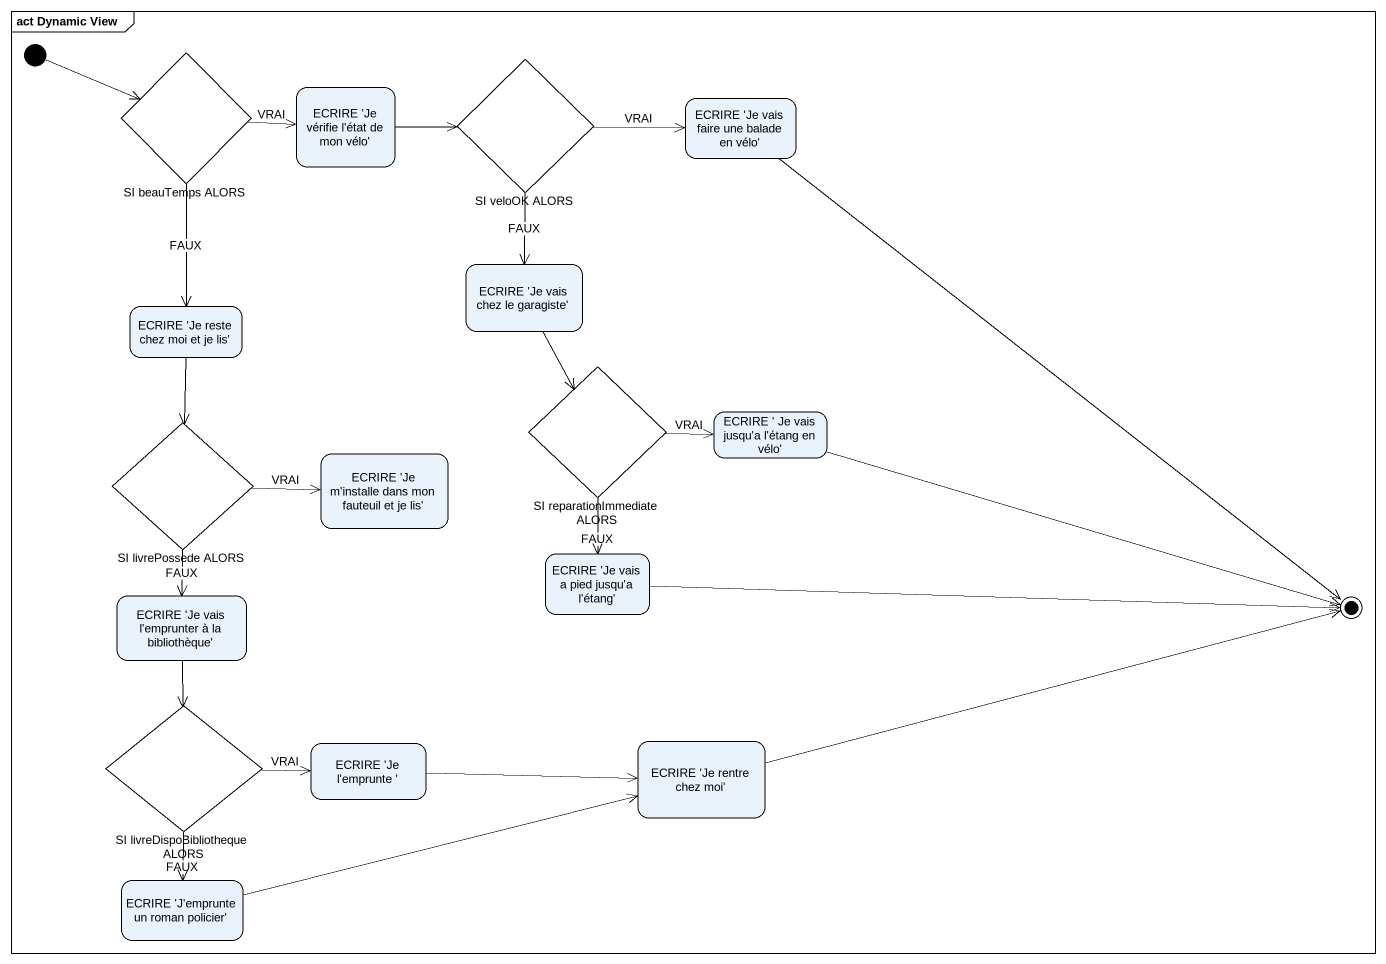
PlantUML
@startuml
mainframe act Dynamic View
hide empty description
state "SI beauTemps ALORS" as SI_beauTemps_ALORS <<choice>>
state "SI veloOK ALORS" as SI_veloOK_ALORS <<choice>>
state "ECRIRE 'Je vérifie l'état de mon vélo'" as ECRIRE_Je_vérifie_l_état_de
state "ECRIRE 'Je vais faire une balade en vélo'" as ECRIRE_Je_vais_faire_une
state "ECRIRE 'Je vais chez le garagiste'" as ECRIRE_Je_vais_chez_le
state "ECRIRE 'Je reste chez moi et je lis'" as ECRIRE_Je_reste_chez_moi_et
state "SI reparationImmediate ALORS" as SI_reparationImmediate_ALORS <<choice>>
state "SI livrePossede ALORS" as SI_livrePossede_ALORS <<choice>>
state "ECRIRE ' Je vais jusqu'a l'étang en vélo'" as ECRIRE_Je_vais_jusqu_a_l
state "ECRIRE 'Je m'installe dans mon fauteuil et je lis'" as ECRIRE_Je_m_installe_dans
state "ECRIRE 'Je vais a pied jusqu'a l'étang'" as ECRIRE_Je_vais_a_pied_jusqu
state "ECRIRE 'Je vais l'emprunter à la bibliothèque'" as ECRIRE_Je_vais_l_emprunter
state "SI livreDispoBibliotheque ALORS" as SI_livreDispoBibliotheque <<choice>>
state "ECRIRE 'Je l'emprunte '" as ECRIRE_Je_l_emprunte
state "ECRIRE 'Je rentre chez moi'" as ECRIRE_Je_rentre_chez_moi
state "ECRIRE 'J'emprunte un roman policier'" as ECRIRE_J_emprunte_un_roman
[*] -right-> SI_beauTemps_ALORS
SI_beauTemps_ALORS -right-> ECRIRE_Je_vérifie_l_état_de : VRAI
SI_beauTemps_ALORS --> ECRIRE_Je_reste_chez_moi_et : FAUX
SI_veloOK_ALORS -right-> ECRIRE_Je_vais_faire_une : VRAI
SI_veloOK_ALORS --> ECRIRE_Je_vais_chez_le : FAUX
ECRIRE_Je_vérifie_l_état_de -right-> SI_veloOK_ALORS
ECRIRE_Je_vais_chez_le --> SI_reparationImmediate_ALORS
ECRIRE_Je_reste_chez_moi_et --> SI_livrePossede_ALORS
SI_reparationImmediate_ALORS -right-> ECRIRE_Je_vais_jusqu_a_l : VRAI
SI_reparationImmediate_ALORS --> ECRIRE_Je_vais_a_pied_jusqu : FAUX
SI_livrePossede_ALORS -right-> ECRIRE_Je_m_installe_dans : VRAI
SI_livrePossede_ALORS --> ECRIRE_Je_vais_l_emprunter : FAUX
ECRIRE_Je_vais_l_emprunter --> SI_livreDispoBibliotheque
SI_livreDispoBibliotheque -right-> ECRIRE_Je_l_emprunte : VRAI
SI_livreDispoBibliotheque --> ECRIRE_J_emprunte_un_roman : FAUX
ECRIRE_Je_l_emprunte -right-> ECRIRE_Je_rentre_chez_moi
ECRIRE_J_emprunte_un_roman -right-> ECRIRE_Je_rentre_chez_moi
ECRIRE_Je_vais_faire_une --> [*]
ECRIRE_Je_vais_jusqu_a_l -right-> [*]
ECRIRE_Je_vais_a_pied_jusqu -right-> [*]
ECRIRE_Je_rentre_chez_moi -right-> [*]
@enduml
